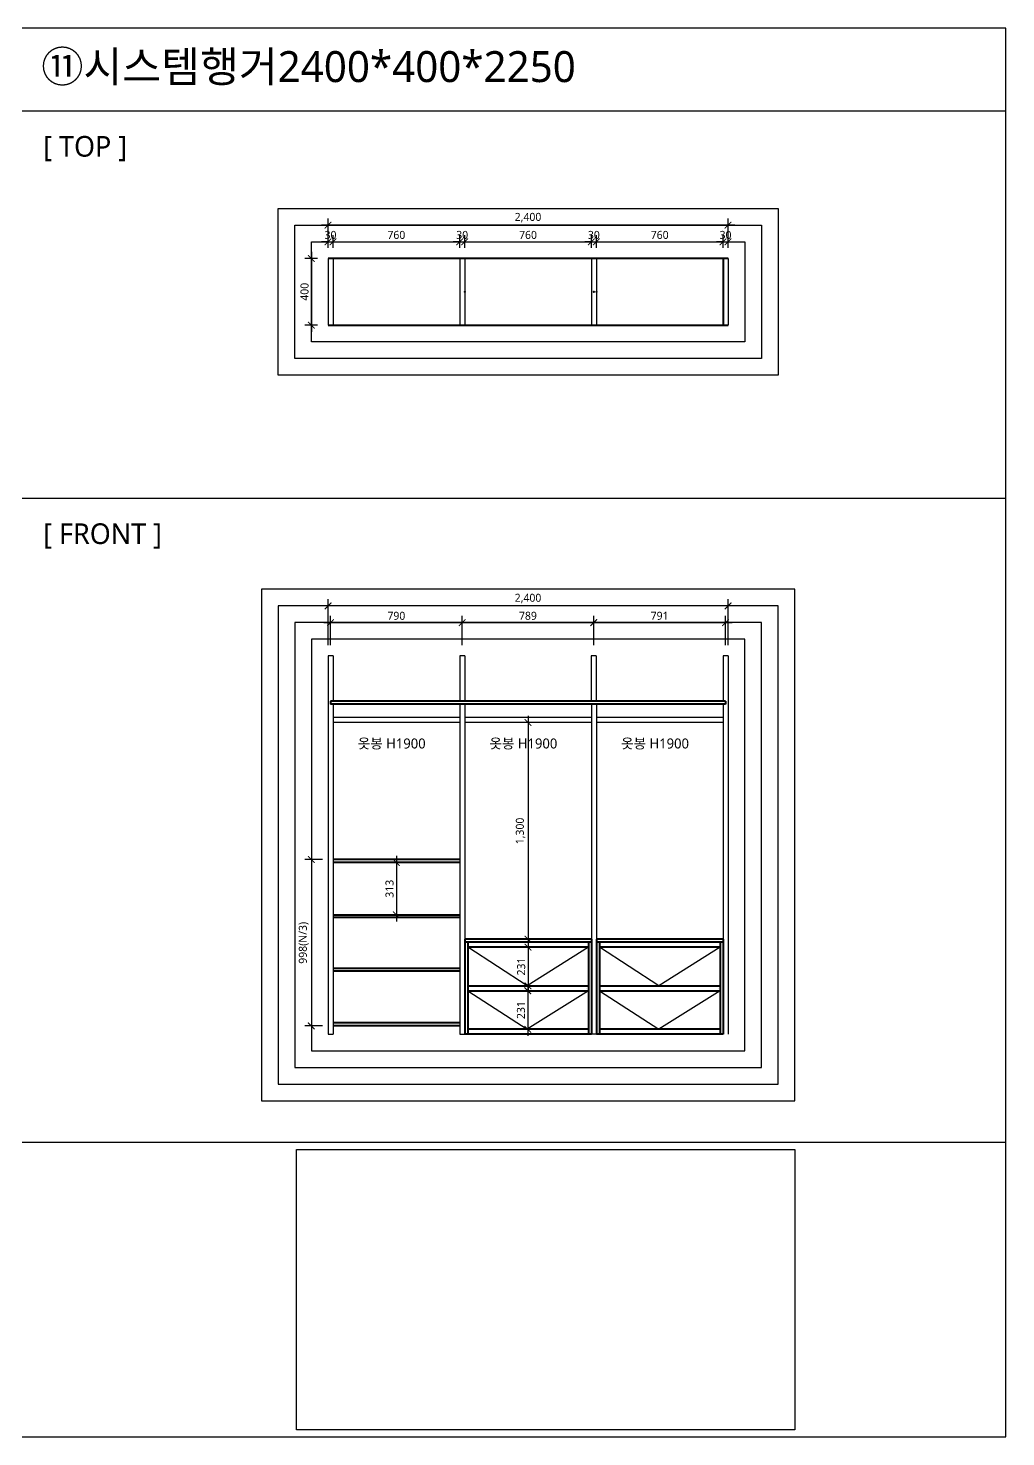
# Model space of a CAD drawing. Header units: millimetres. Extents: x 512 to 764439, y -71 to 559481.
# Drawn here: x 509083 to 514949, y 206194 to 214645 of the extents above; entities that cross this region are included whole.
import ezdxf
from ezdxf.enums import TextEntityAlignment as Align

# ---------------------------------------------------------------- set-up
doc = ezdxf.new("R2010")
doc.units = ezdxf.units.MM
doc.header["$LTSCALE"] = 50
doc.linetypes.add('CENTER', pattern=[50.8, 31.75, -6.35, 6.35, -6.35])
doc.linetypes.add('DASHDOT', pattern=[1, 0.5, -0.25, 0, -0.25])
for name, color, linetype in [('#CENTER', 1, 'CENTER'), ('#FUR_제작', 6, 'Continuous'), ('#TEXT', 7, 'Continuous'), ('_R_F_WIN', 4, 'Continuous')]:
    doc.layers.add(name, color=color, linetype=linetype)
doc.layers.add('#Fur', color=6, linetype='Continuous', lineweight=40)
doc.styles.add('CJ-TEXT', font='malgun.ttf')
doc.styles.add('맑은 고딕', font='malgun.ttf')
doc.styles.add('맑은고딕', font='malgun.ttf')
doc.dimstyles.new('DIM-120', dxfattribs={"dimscale": 120, "dimtxt": 0.6, "dimasz": 0.8, "dimexe": 0.8, "dimexo": 0.8, "dimgap": 0.2, "dimtad": 1, "dimdec": 0, "dimlunit": 6, "dimtxsty": '맑은고딕', "dimblk": 'ARCHTICK', "dimcen": 1, "dimdle": 0.8, "dimclrd": 5, "dimclre": 5, "dimclrt": 4, "dimadec": 0, "dimazin": 0, "dimtfac": 1, "dimtdec": 0, "dimtix": 1, "dimtmove": 2, "dimatfit": 3, "dimldrblk": 'ARCHTICK', "dimfxl": 1, "dimtolj": 1, "dimtzin": 0, "dimarcsym": 0})
picture_1 = doc.add_image_def('image15.png', size_in_pixel=(1920, 1080))

# ---------------------------------------------------------------- blocks, each defined once
blk = doc.blocks.new('_ArchTick')
at = {"color": 0, "linetype": 'ByBlock', "const_width": 0.15}
blk.add_lwpolyline([(-0.5, -0.5), (0.5, 0.5)], dxfattribs=at)
blk = doc.blocks.new('*D428')
at = {"color": 5, "lineweight": -2, "transparency": 16777216}
for p, q in [((510882.1, 213328), (510882.1, 213404)), ((510912.1, 213328), (510912.1, 213404)), ((510882.1, 213364), (510842.1, 213364)), ((510882.1, 213364), (510912.1, 213364)), ((510912.1, 213364), (510952.1, 213364))]:
    blk.add_line(p, q, dxfattribs=at)
at = {"layer": 'Defpoints', "color": 0, "transparency": 16777216}
for p in [(510912.1, 213364), (510882.1, 213264), (510912.1, 213264)]:
    blk.add_point(p, dxfattribs=at)
at = {"color": 5, "lineweight": -2, "transparency": 16777216, "xscale": 40, "yscale": 40, "zscale": 40}
blk.add_blockref('_ArchTick', (510882.1, 213364), dxfattribs=at)
at = {"color": 5, "lineweight": -2, "transparency": 16777216, "xscale": 40, "yscale": 40, "zscale": 40, "rotation": 180}
blk.add_blockref('_ArchTick', (510912.1, 213364), dxfattribs=at)
at = {"color": 4, "transparency": 16777216, "insert": (510897.1, 213404.8), "char_height": 48, "attachment_point": 5, "style": '맑은고딕'}
blk.add_mtext('\\A1;30', dxfattribs=at)
blk = doc.blocks.new('*D429')
at = {"color": 5, "lineweight": -2, "transparency": 16777216}
for p, q in [((510912.1, 213328), (510912.1, 213404)), ((511672.1, 213328), (511672.1, 213404)), ((510872.1, 213364), (511712.1, 213364))]:
    blk.add_line(p, q, dxfattribs=at)
at = {"layer": 'Defpoints', "color": 0, "transparency": 16777216}
for p in [(511672.1, 213364), (510912.1, 213264), (511672.1, 213264)]:
    blk.add_point(p, dxfattribs=at)
at = {"color": 5, "lineweight": -2, "transparency": 16777216, "xscale": 40, "yscale": 40, "zscale": 40, "rotation": 180}
blk.add_blockref('_ArchTick', (510912.1, 213364), dxfattribs=at)
at = {"color": 5, "lineweight": -2, "transparency": 16777216, "xscale": 40, "yscale": 40, "zscale": 40}
blk.add_blockref('_ArchTick', (511672.1, 213364), dxfattribs=at)
at = {"color": 4, "transparency": 16777216, "insert": (511292.1, 213404.8), "char_height": 48, "attachment_point": 5, "style": '맑은고딕'}
blk.add_mtext('\\A1;760', dxfattribs=at)
blk = doc.blocks.new('*D430')
at = {"color": 5, "lineweight": -2, "transparency": 16777216}
for p, q in [((511672.1, 213328), (511672.1, 213404)), ((511702.1, 213328), (511702.1, 213404)), ((511672.1, 213364), (511632.1, 213364)), ((511672.1, 213364), (511702.1, 213364)), ((511702.1, 213364), (511742.1, 213364))]:
    blk.add_line(p, q, dxfattribs=at)
at = {"layer": 'Defpoints', "color": 0, "transparency": 16777216}
for p in [(511702.1, 213364), (511672.1, 213264), (511702.1, 213264)]:
    blk.add_point(p, dxfattribs=at)
at = {"color": 5, "lineweight": -2, "transparency": 16777216, "xscale": 40, "yscale": 40, "zscale": 40}
blk.add_blockref('_ArchTick', (511672.1, 213364), dxfattribs=at)
at = {"color": 5, "lineweight": -2, "transparency": 16777216, "xscale": 40, "yscale": 40, "zscale": 40, "rotation": 180}
blk.add_blockref('_ArchTick', (511702.1, 213364), dxfattribs=at)
at = {"color": 4, "transparency": 16777216, "insert": (511687.1, 213404.8), "char_height": 48, "attachment_point": 5, "style": '맑은고딕'}
blk.add_mtext('\\A1;30', dxfattribs=at)
blk = doc.blocks.new('*D431')
at = {"color": 5, "lineweight": -2, "transparency": 16777216}
for p, q in [((511702.1, 213328), (511702.1, 213404)), ((512462.1, 213328), (512462.1, 213404)), ((511662.1, 213364), (512502.1, 213364))]:
    blk.add_line(p, q, dxfattribs=at)
at = {"layer": 'Defpoints', "color": 0, "transparency": 16777216}
for p in [(512462.1, 213364), (511702.1, 213264), (512462.1, 213264)]:
    blk.add_point(p, dxfattribs=at)
at = {"color": 5, "lineweight": -2, "transparency": 16777216, "xscale": 40, "yscale": 40, "zscale": 40, "rotation": 180}
blk.add_blockref('_ArchTick', (511702.1, 213364), dxfattribs=at)
at = {"color": 5, "lineweight": -2, "transparency": 16777216, "xscale": 40, "yscale": 40, "zscale": 40}
blk.add_blockref('_ArchTick', (512462.1, 213364), dxfattribs=at)
at = {"color": 4, "transparency": 16777216, "insert": (512082.1, 213404.8), "char_height": 48, "attachment_point": 5, "style": '맑은고딕'}
blk.add_mtext('\\A1;760', dxfattribs=at)
blk = doc.blocks.new('*D432')
at = {"color": 5, "lineweight": -2, "transparency": 16777216}
for p, q in [((512462.1, 213328), (512462.1, 213404)), ((512492.1, 213328), (512492.1, 213404)), ((512462.1, 213364), (512422.1, 213364)), ((512462.1, 213364), (512492.1, 213364)), ((512492.1, 213364), (512532.1, 213364))]:
    blk.add_line(p, q, dxfattribs=at)
at = {"layer": 'Defpoints', "color": 0, "transparency": 16777216}
for p in [(512492.1, 213364), (512462.1, 213264), (512492.1, 213264)]:
    blk.add_point(p, dxfattribs=at)
at = {"color": 5, "lineweight": -2, "transparency": 16777216, "xscale": 40, "yscale": 40, "zscale": 40}
blk.add_blockref('_ArchTick', (512462.1, 213364), dxfattribs=at)
at = {"color": 5, "lineweight": -2, "transparency": 16777216, "xscale": 40, "yscale": 40, "zscale": 40, "rotation": 180}
blk.add_blockref('_ArchTick', (512492.1, 213364), dxfattribs=at)
at = {"color": 4, "transparency": 16777216, "insert": (512477.1, 213404.8), "char_height": 48, "attachment_point": 5, "style": '맑은고딕'}
blk.add_mtext('\\A1;30', dxfattribs=at)
blk = doc.blocks.new('*D433')
at = {"color": 5, "lineweight": -2, "transparency": 16777216}
for p, q in [((512492.1, 213328), (512492.1, 213404)), ((513252.1, 213328), (513252.1, 213404)), ((512452.1, 213364), (513292.1, 213364))]:
    blk.add_line(p, q, dxfattribs=at)
at = {"layer": 'Defpoints', "color": 0, "transparency": 16777216}
for p in [(513252.1, 213364), (512492.1, 213264), (513252.1, 213264)]:
    blk.add_point(p, dxfattribs=at)
at = {"color": 5, "lineweight": -2, "transparency": 16777216, "xscale": 40, "yscale": 40, "zscale": 40, "rotation": 180}
blk.add_blockref('_ArchTick', (512492.1, 213364), dxfattribs=at)
at = {"color": 5, "lineweight": -2, "transparency": 16777216, "xscale": 40, "yscale": 40, "zscale": 40}
blk.add_blockref('_ArchTick', (513252.1, 213364), dxfattribs=at)
at = {"color": 4, "transparency": 16777216, "insert": (512872.1, 213404.8), "char_height": 48, "attachment_point": 5, "style": '맑은고딕'}
blk.add_mtext('\\A1;760', dxfattribs=at)
blk = doc.blocks.new('*D434')
at = {"color": 5, "lineweight": -2, "transparency": 16777216}
for p, q in [((513252.1, 213328), (513252.1, 213404)), ((513282.1, 213328), (513282.1, 213404)), ((513252.1, 213364), (513212.1, 213364)), ((513252.1, 213364), (513282.1, 213364)), ((513282.1, 213364), (513322.1, 213364))]:
    blk.add_line(p, q, dxfattribs=at)
at = {"layer": 'Defpoints', "color": 0, "transparency": 16777216}
for p in [(513282.1, 213364), (513252.1, 213264), (513282.1, 213264)]:
    blk.add_point(p, dxfattribs=at)
at = {"color": 5, "lineweight": -2, "transparency": 16777216, "xscale": 40, "yscale": 40, "zscale": 40}
blk.add_blockref('_ArchTick', (513252.1, 213364), dxfattribs=at)
at = {"color": 5, "lineweight": -2, "transparency": 16777216, "xscale": 40, "yscale": 40, "zscale": 40, "rotation": 180}
blk.add_blockref('_ArchTick', (513282.1, 213364), dxfattribs=at)
at = {"color": 4, "transparency": 16777216, "insert": (513267.1, 213404.8), "char_height": 48, "attachment_point": 5, "style": '맑은고딕'}
blk.add_mtext('\\A1;30', dxfattribs=at)
blk = doc.blocks.new('*D435')
at = {"color": 5, "lineweight": -2, "transparency": 16777216}
for p, q in [((510882.1, 213328), (510882.1, 213504)), ((513282.1, 213328), (513282.1, 213504)), ((513322.1, 213464), (510842.1, 213464))]:
    blk.add_line(p, q, dxfattribs=at)
at = {"layer": 'Defpoints', "color": 0, "transparency": 16777216}
for p in [(510882.1, 213464), (510882.1, 213264), (513282.1, 213264)]:
    blk.add_point(p, dxfattribs=at)
at = {"color": 5, "lineweight": -2, "transparency": 16777216, "xscale": 40, "yscale": 40, "zscale": 40, "rotation": 180}
blk.add_blockref('_ArchTick', (510882.1, 213464), dxfattribs=at)
at = {"color": 5, "lineweight": -2, "transparency": 16777216, "xscale": 40, "yscale": 40, "zscale": 40}
blk.add_blockref('_ArchTick', (513282.1, 213464), dxfattribs=at)
at = {"color": 4, "transparency": 16777216, "insert": (512082.1, 213508.8), "char_height": 48, "attachment_point": 5, "style": '맑은고딕'}
blk.add_mtext('\\A1;2,400', dxfattribs=at)
blk = doc.blocks.new('GFDG')
at = {"layer": '#CENTER', "linetype": 'DASHDOT', "ltscale": 30}
for p, q in [((363039.8, 12158.7), (363406.8, 11927.7)), ((363406.8, 11927.7), (363763.8, 12158.7)), ((363039.8, 11897.7), (363406.8, 11666.7)), ((363763.8, 11897.7), (363406.8, 11666.7))]:
    blk.add_line(p, q, dxfattribs=at)
at = {"layer": '#Fur', "ltscale": 2}
for p, q in [((363021.8, 12206.7), (363781.8, 12206.7)), ((363021.8, 12206.7), (363021.8, 11636.7)), ((363021.8, 12188.7), (363781.8, 12188.7)), ((363039.8, 12188.7), (363039.8, 11636.7)), ((363763.8, 12188.7), (363763.8, 11636.7)), ((363781.8, 12206.7), (363781.8, 11636.7)), ((363039.8, 12158.7), (363763.8, 12158.7)), ((363763.8, 11927.7), (363039.8, 11927.7)), ((363763.8, 11897.7), (363039.8, 11897.7)), ((363049.8, 11912.7), (363049.8, 11912.7)), ((363039.8, 11666.7), (363763.8, 11666.7)), ((363021.8, 11636.7), (363781.8, 11636.7))]:
    blk.add_line(p, q, dxfattribs=at)
blk = doc.blocks.new('*D437')
at = {"color": 5, "lineweight": -2, "transparency": 16777216}
for p, q in [((510897.1, 210943), (510897.1, 211119)), ((511687.1, 210943), (511687.1, 211119)), ((510857.1, 211079), (511727.1, 211079))]:
    blk.add_line(p, q, dxfattribs=at)
at = {"layer": 'Defpoints', "color": 0, "transparency": 16777216}
for p in [(511687.1, 211079), (510897.1, 210879), (511687.1, 210879)]:
    blk.add_point(p, dxfattribs=at)
at = {"color": 5, "lineweight": -2, "transparency": 16777216, "xscale": 40, "yscale": 40, "zscale": 40, "rotation": 180}
blk.add_blockref('_ArchTick', (510897.1, 211079), dxfattribs=at)
at = {"color": 5, "lineweight": -2, "transparency": 16777216, "xscale": 40, "yscale": 40, "zscale": 40}
blk.add_blockref('_ArchTick', (511687.1, 211079), dxfattribs=at)
at = {"color": 4, "transparency": 16777216, "insert": (511292.1, 211119.8), "char_height": 48, "attachment_point": 5, "style": '맑은고딕'}
blk.add_mtext('\\A1;790', dxfattribs=at)
blk = doc.blocks.new('*D438')
at = {"color": 5, "lineweight": -2, "transparency": 16777216}
for p, q in [((511687.1, 210943), (511687.1, 211119)), ((512476.1, 210943), (512476.1, 211119)), ((511647.1, 211079), (512516.1, 211079))]:
    blk.add_line(p, q, dxfattribs=at)
at = {"layer": 'Defpoints', "color": 0, "transparency": 16777216}
for p in [(512476.1, 211079), (511687.1, 210879), (512476.1, 210879)]:
    blk.add_point(p, dxfattribs=at)
at = {"color": 5, "lineweight": -2, "transparency": 16777216, "xscale": 40, "yscale": 40, "zscale": 40, "rotation": 180}
blk.add_blockref('_ArchTick', (511687.1, 211079), dxfattribs=at)
at = {"color": 5, "lineweight": -2, "transparency": 16777216, "xscale": 40, "yscale": 40, "zscale": 40}
blk.add_blockref('_ArchTick', (512476.1, 211079), dxfattribs=at)
at = {"color": 4, "transparency": 16777216, "insert": (512081.6, 211119.8), "char_height": 48, "attachment_point": 5, "style": '맑은고딕'}
blk.add_mtext('\\A1;789', dxfattribs=at)
blk = doc.blocks.new('*D439')
at = {"color": 5, "lineweight": -2, "transparency": 16777216}
for p, q in [((512476.1, 210943), (512476.1, 211119)), ((513267.1, 210943), (513267.1, 211119)), ((512436.1, 211079), (513307.1, 211079))]:
    blk.add_line(p, q, dxfattribs=at)
at = {"layer": 'Defpoints', "color": 0, "transparency": 16777216}
for p in [(513267.1, 211079), (512476.1, 210879), (513267.1, 210879)]:
    blk.add_point(p, dxfattribs=at)
at = {"color": 5, "lineweight": -2, "transparency": 16777216, "xscale": 40, "yscale": 40, "zscale": 40, "rotation": 180}
blk.add_blockref('_ArchTick', (512476.1, 211079), dxfattribs=at)
at = {"color": 5, "lineweight": -2, "transparency": 16777216, "xscale": 40, "yscale": 40, "zscale": 40}
blk.add_blockref('_ArchTick', (513267.1, 211079), dxfattribs=at)
at = {"color": 4, "transparency": 16777216, "insert": (512871.6, 211119.9), "char_height": 48, "attachment_point": 5, "style": '맑은고딕'}
blk.add_mtext('\\A1;791', dxfattribs=at)
blk = doc.blocks.new('*D440')
at = {"color": 5, "lineweight": -2, "transparency": 16777216}
for p, q in [((510882.1, 210943), (510882.1, 211219)), ((513282.1, 210943), (513282.1, 211219)), ((513322.1, 211179), (510842.1, 211179))]:
    blk.add_line(p, q, dxfattribs=at)
at = {"layer": 'Defpoints', "color": 0, "transparency": 16777216}
for p in [(510882.1, 211179), (510882.1, 210879), (513282.1, 210879)]:
    blk.add_point(p, dxfattribs=at)
at = {"color": 5, "lineweight": -2, "transparency": 16777216, "xscale": 40, "yscale": 40, "zscale": 40, "rotation": 180}
blk.add_blockref('_ArchTick', (510882.1, 211179), dxfattribs=at)
at = {"color": 5, "lineweight": -2, "transparency": 16777216, "xscale": 40, "yscale": 40, "zscale": 40}
blk.add_blockref('_ArchTick', (513282.1, 211179), dxfattribs=at)
at = {"color": 4, "transparency": 16777216, "insert": (512082.1, 211223.8), "char_height": 48, "attachment_point": 5, "style": '맑은고딕'}
blk.add_mtext('\\A1;2,400', dxfattribs=at)
blk = doc.blocks.new('*D441')
at = {"color": 5, "lineweight": -2, "transparency": 16777216}
for p, q in [((511292.1, 209679), (511292.1, 209285.8)), ((511356.1, 209639), (511332.1, 209639)), ((511356.1, 209325.8), (511332.1, 209325.8))]:
    blk.add_line(p, q, dxfattribs=at)
at = {"layer": 'Defpoints', "color": 0, "transparency": 16777216}
for p in [(511292.1, 209639), (511292.1, 209325.8), (511292.1, 209325.8)]:
    blk.add_point(p, dxfattribs=at)
at = {"color": 5, "lineweight": -2, "transparency": 16777216, "xscale": 40, "yscale": 40, "zscale": 40}
for p, rotation in [((511292.1, 209639), 90), ((511292.1, 209325.8), 270)]:
    blk.add_blockref('_ArchTick', p, dxfattribs=dict(at, rotation=rotation))
at = {"color": 4, "transparency": 16777216, "insert": (511251.2, 209482.4), "char_height": 48, "attachment_point": 5, "rotation": 90, "style": '맑은고딕'}
blk.add_mtext('\\A1;313', dxfattribs=at)
blk = doc.blocks.new('*D442')
at = {"color": 5, "lineweight": -2, "transparency": 16777216}
for p, q in [((512082.1, 210519), (512082.1, 209139)), ((512146.1, 210479), (512122.1, 210479)), ((512146.1, 209179), (512122.1, 209179))]:
    blk.add_line(p, q, dxfattribs=at)
at = {"layer": 'Defpoints', "color": 0, "transparency": 16777216}
for p in [(512082.1, 210479), (512082.1, 209179), (512082.1, 209179)]:
    blk.add_point(p, dxfattribs=at)
at = {"color": 5, "lineweight": -2, "transparency": 16777216, "xscale": 40, "yscale": 40, "zscale": 40}
for p, rotation in [((512082.1, 210479), 90), ((512082.1, 209179), 270)]:
    blk.add_blockref('_ArchTick', p, dxfattribs=dict(at, rotation=rotation))
at = {"color": 4, "transparency": 16777216, "insert": (512037.2, 209829), "char_height": 48, "attachment_point": 5, "rotation": 90, "style": '맑은고딕'}
blk.add_mtext('\\A1;1,300', dxfattribs=at)
blk = doc.blocks.new('*D443')
at = {"color": 5, "lineweight": -2, "transparency": 16777216}
for p, q in [((512082.1, 209171), (512082.1, 208860)), ((512146.1, 209131), (512122.1, 209131)), ((512146.1, 208900), (512122.1, 208900))]:
    blk.add_line(p, q, dxfattribs=at)
at = {"layer": 'Defpoints', "color": 0, "transparency": 16777216}
for p in [(512082.1, 209131), (512082.1, 208900), (512082.1, 208900)]:
    blk.add_point(p, dxfattribs=at)
at = {"color": 5, "lineweight": -2, "transparency": 16777216, "xscale": 40, "yscale": 40, "zscale": 40}
for p, rotation in [((512082.1, 209131), 90), ((512082.1, 208900), 270)]:
    blk.add_blockref('_ArchTick', p, dxfattribs=dict(at, rotation=rotation))
at = {"color": 4, "transparency": 16777216, "insert": (512041.2, 209015.5), "char_height": 48, "attachment_point": 5, "rotation": 90, "style": '맑은고딕'}
blk.add_mtext('\\A1;231', dxfattribs=at)
blk = doc.blocks.new('*D444')
at = {"color": 5, "lineweight": -2, "transparency": 16777216}
for p, q in [((512018.1, 208870), (512040.7, 208870)), ((512080.7, 208910), (512080.7, 208599)), ((512018.1, 208639), (512040.7, 208639))]:
    blk.add_line(p, q, dxfattribs=at)
at = {"layer": 'Defpoints', "color": 0, "transparency": 16777216}
for p in [(512082.1, 208870), (512080.7, 208639), (512082.1, 208639)]:
    blk.add_point(p, dxfattribs=at)
at = {"color": 5, "lineweight": -2, "transparency": 16777216, "xscale": 40, "yscale": 40, "zscale": 40}
for p, rotation in [((512080.7, 208870), 90), ((512080.7, 208639), 270)]:
    blk.add_blockref('_ArchTick', p, dxfattribs=dict(at, rotation=rotation))
at = {"color": 4, "transparency": 16777216, "insert": (512039.8, 208754.5), "char_height": 48, "attachment_point": 5, "rotation": 90, "style": '맑은고딕'}
blk.add_mtext('\\A1;231', dxfattribs=at)
blk = doc.blocks.new('*D445')
at = {"color": 5, "lineweight": -2, "transparency": 16777216}
for p, q in [((510782.1, 209697), (510782.1, 208619)), ((510848.1, 209657), (510742.1, 209657)), ((510848.1, 208659), (510742.1, 208659))]:
    blk.add_line(p, q, dxfattribs=at)
at = {"layer": 'Defpoints', "color": 0, "transparency": 16777216}
for p in [(510912.1, 209657), (510782.1, 208659), (510912.1, 208659)]:
    blk.add_point(p, dxfattribs=at)
at = {"color": 5, "lineweight": -2, "transparency": 16777216, "xscale": 40, "yscale": 40, "zscale": 40}
for p, rotation in [((510782.1, 209657), 90), ((510782.1, 208659), 270)]:
    blk.add_blockref('_ArchTick', p, dxfattribs=dict(at, rotation=rotation))
at = {"color": 4, "transparency": 16777216, "insert": (510736.3, 209158), "char_height": 48, "attachment_point": 5, "rotation": 90, "style": '맑은고딕'}
blk.add_mtext('\\A1;998(N/3)', dxfattribs=at)
blk = doc.blocks.new('*D477')
at = {"color": 5, "lineweight": -2, "transparency": 16777216}
for p, q in [((510818.1, 213264), (510742.1, 213264)), ((510782.1, 213304), (510782.1, 212824)), ((510818.1, 212864), (510742.1, 212864))]:
    blk.add_line(p, q, dxfattribs=at)
at = {"layer": 'Defpoints', "color": 0, "transparency": 16777216}
for p in [(510882.1, 213264), (510782.1, 212864), (510882.1, 212864)]:
    blk.add_point(p, dxfattribs=at)
at = {"color": 5, "lineweight": -2, "transparency": 16777216, "xscale": 40, "yscale": 40, "zscale": 40}
for p, rotation in [((510782.1, 213264), 90), ((510782.1, 212864), 270)]:
    blk.add_blockref('_ArchTick', p, dxfattribs=dict(at, rotation=rotation))
at = {"color": 4, "transparency": 16777216, "insert": (510741.3, 213064), "char_height": 48, "attachment_point": 5, "rotation": 90, "style": '맑은고딕'}
blk.add_mtext('\\A1;400', dxfattribs=at)

msp = doc.modelspace()

# ---------------------------------------------------------------- linework, layer by layer
at = {"layer": '#Fur', "ltscale": 2}
for p, q in [((513282.12071495, 213263.95493869), (510882.12071495, 213263.95493869)), ((513252.12071495, 213263.95493869), (513252.12071495, 212863.95493869)), ((510882.12071495, 212863.95493869), (513282.12071495, 212863.95493869)), ((513267.12071495, 210607.01654737), (510897.12071495, 210607.01654737)), ((510897.12071495, 210607.01654737), (510897.12071495, 210589.01654737)), ((513267.12071495, 210589.01654737), (510897.12071495, 210589.01654737)), ((512487.12071495, 210607.01654737), (511677.12071495, 210607.01654737)), ((513267.12071495, 210607.01654737), (513267.12071495, 210589.01654737)), ((511672.12071495, 209657.01654737), (510912.12071495, 209657.01654737)), ((511672.12071495, 209639.01654737), (510912.12071495, 209639.01654737)), ((510912.12071495, 209325.84410335), (511672.12071495, 209325.84410335)), ((510912.12071495, 209310.84410335), (511672.12071495, 209310.84410335)), ((510912.12071495, 209005.17165934), (511672.12071495, 209005.17165934)), ((510912.12071495, 208990.17165934), (511672.12071495, 208990.17165934)), ((511672.12071495, 208676.99921532), (510912.12071495, 208676.99921532)), ((511672.12071495, 208658.99921532), (510912.12071495, 208658.99921532))]:
    msp.add_line(p, q, dxfattribs=at)
at = {"layer": '#Fur'}
for p in [(511702.12071495, 213063.95493869), (512477.12071495, 213063.95493869), (512477.12071495, 213063.95493869), (512492.12071495, 213063.95493869)]:
    msp.add_point(p, dxfattribs=at)
at = {"layer": '#FUR_제작', "color": 4, "ltscale": 2}
for p, q in [((510882.12071495, 213263.95493869), (510882.12071495, 212863.95493869)), ((510882.12071495, 213263.95493869), (510912.12071495, 213263.95493869)), ((510912.12071495, 213263.95493869), (510912.12071495, 212863.95493869)), ((511672.12071495, 213263.95493869), (511672.12071495, 212863.95493869)), ((511672.12071495, 213263.95493869), (511702.12071495, 213263.95493869)), ((511702.12071495, 213263.95493869), (511702.12071495, 212863.95493869)), ((512462.12071495, 213263.95493869), (512462.12071495, 212863.95493869)), ((512462.12071495, 213263.95493869), (512492.12071495, 213263.95493869)), ((512492.12071495, 213263.95493869), (512492.12071495, 212863.95493869)), ((513252.12071495, 213263.95493869), (513252.12071495, 212863.95493869)), ((513252.12071495, 213263.95493869), (513282.12071495, 213263.95493869)), ((513282.12071495, 213263.95493869), (513282.12071495, 212863.95493869)), ((510882.12071495, 212863.95493869), (510912.12071495, 212863.95493869)), ((511672.12071495, 212863.95493869), (511702.12071495, 212863.95493869)), ((512462.12071495, 212863.95493869), (512492.12071495, 212863.95493869)), ((513252.12071495, 212863.95493869), (513282.12071495, 212863.95493869)), ((510882.12071495, 210879.01654737), (510882.12071495, 208609.01654737)), ((510912.12071495, 210879.01654737), (510882.12071495, 210879.01654737)), ((510912.12071495, 210879.01654737), (510912.12071495, 210607.01654737)), ((511672.12071495, 210879.01654737), (511672.12071495, 210607.01654737)), ((511702.12071495, 210879.01654737), (511672.12071495, 210879.01654737)), ((511702.12071495, 210879.01654737), (511702.12071495, 210607.01654737)), ((512461.12071495, 210879.01654737), (512461.12071495, 210607.01654737)), ((512491.12071495, 210879.01654737), (512461.12071495, 210879.01654737)), ((512491.12071495, 210879.01654737), (512491.12071495, 210607.01654737)), ((513252.12071495, 210879.01654737), (513252.12071495, 210607.01654737)), ((513282.12071495, 210879.01654737), (513252.12071495, 210879.01654737)), ((513282.12071495, 210879.01654737), (513282.12071495, 208609.01654737)), ((510912.12071495, 210589.01654737), (510912.12071495, 208609.01654737)), ((511672.12071495, 210589.01654737), (511672.12071495, 208609.01654737)), ((511702.12071495, 210589.01654737), (511702.12071495, 208609.01654737)), ((512462.12071495, 210589.01654737), (512462.12071495, 208609.01654737)), ((512492.12071495, 210589.01654737), (512492.12071495, 208609.01654737)), ((513252.12071495, 210589.01654737), (513252.12071495, 208609.01654737)), ((510882.12071495, 208609.01654737), (510912.12071495, 208609.01654737)), ((511672.59237261, 208609.01654737), (511702.12071495, 208609.01654737)), ((512492.12071495, 208609.01654737), (512462.12071495, 208609.01654737))]:
    msp.add_line(p, q, dxfattribs=at)
at = {"layer": '#FUR_제작', "color": 252, "ltscale": 2}
for p, q in [((511672.12071495, 210509.01654737), (510912.12071495, 210509.01654737)), ((511672.12071495, 210479.01654737), (510912.12071495, 210479.01654737)), ((512462.12071495, 210509.01654737), (511702.12071495, 210509.01654737)), ((512462.12071495, 210479.01654737), (511702.12071495, 210479.01654737)), ((513252.12071495, 210509.01654737), (512492.12071495, 210509.01654737)), ((513252.12071495, 210479.01654737), (512492.12071495, 210479.01654737))]:
    msp.add_line(p, q, dxfattribs=at)
for p, q in [((503043.18642943, 214150.22946514), (514948.85637255, 214150.22946514)), ((503043.18642943, 207961.34993897), (514948.85637255, 207961.34993897))]:
    msp.add_line(p, q)
msp.add_lwpolyline([(514948.85637255, 214645.47923629), (503043.18642943, 214645.47923629), (503043.18642943, 206194.05890884), (514948.85637255, 206194.05890884)], close=True)
msp.add_lwpolyline([(503043.18642943, 211826.14814763), (514948.85637255, 211826.14814763)])
at = {"layer": 'Defpoints', "color": 253, "true_color": 0x9898cc}
for points in [[(510582.12071495, 213563.95493869), (513582.12071495, 213563.95493869), (513582.12071495, 212563.95493869), (510582.12071495, 212563.95493869)], [(510682.12071495, 213463.95493869), (513482.12071495, 213463.95493869), (513482.12071495, 212663.95493869), (510682.12071495, 212663.95493869)], [(510782.12071495, 213363.95493869), (513382.12071495, 213363.95493869), (513382.12071495, 212763.95493869), (510782.12071495, 212763.95493869)], [(513682.12071495, 211279.01654737), (510482.12071495, 211279.01654737), (510482.12071495, 208209.01654737), (513682.12071495, 208209.01654737)], [(513582.12071495, 211179.01654737), (510582.12071495, 211179.01654737), (510582.12071495, 208309.01654737), (513582.12071495, 208309.01654737)], [(513482.12071495, 211079.01654737), (510682.12071495, 211079.01654737), (510682.12071495, 208409.01654737), (513482.12071495, 208409.01654737)], [(513382.12071495, 210979.01654737), (510782.12071495, 210979.01654737), (510782.12071495, 208509.01654737), (513382.12071495, 208509.01654737)]]:
    msp.add_lwpolyline(points, close=True, dxfattribs=at)

# ---------------------------------------------------------------- block references
at = {"layer": '#Fur', "xscale": -1}
for p in [(875483.87290563, 196972.33226715), (876273.87290563, 196972.33226715)]:
    msp.add_blockref('GFDG', p, dxfattribs=at)

# ---------------------------------------------------------------- texts
at = {"layer": '#TEXT', "color": 7, "style": 'CJ-TEXT'}
for p in [(511060.25645241, 210353.86684696), (511850.25645241, 210353.86684696), (512640.25645241, 210353.86684696)]:
    msp.add_text('옷봉 H1900', height=60, dxfattribs=at).set_placement(p, align=Align.MIDDLE_LEFT)
at = {"layer": '_R_F_WIN', "color": 7, "style": '맑은 고딕'}
for s, height, p in [('⑪시스템행거2400*400*2250 ', 185.7186641824, (509161.63280815, 214322.02505027)), ('[ TOP ]', 123.812442788, (509173.72034113, 213874.67628476)), ('[ FRONT ]', 123.812442788, (509173.72034113, 211550.59496725))]:
    msp.add_text(s, height=height, dxfattribs=at).set_placement(p)

# ---------------------------------------------------------------- dimensions: what is measured, and where the dimension line sits
for base, p1, p2, picture, middle in [((510882.12071495, 213463.95493869), (513282.12071495, 213263.95493869), (510882.12071495, 213263.95493869), '*D435', (512082.12071495, 213508.78102565)), ((510912.12071495, 213363.95493869), (510882.12071495, 213263.95493869), (510912.12071495, 213263.95493869), '*D428', (510897.12071495, 213404.75385174)), ((511672.12071495, 213363.95493869), (510912.12071495, 213263.95493869), (511672.12071495, 213263.95493869), '*D429', (511292.12071495, 213404.75385174)), ((511702.12071495, 213363.95493869), (511672.12071495, 213263.95493869), (511702.12071495, 213263.95493869), '*D430', (511687.12071495, 213404.75385174)), ((512462.12071495, 213363.95493869), (511702.12071495, 213263.95493869), (512462.12071495, 213263.95493869), '*D431', (512082.12071495, 213404.75385174)), ((512492.12071495, 213363.95493869), (512462.12071495, 213263.95493869), (512492.12071495, 213263.95493869), '*D432', (512477.12071495, 213404.75385174)), ((513252.12071495, 213363.95493869), (512492.12071495, 213263.95493869), (513252.12071495, 213263.95493869), '*D433', (512872.12071495, 213404.75385174)), ((513282.12071495, 213363.95493869), (513252.12071495, 213263.95493869), (513282.12071495, 213263.95493869), '*D434', (513267.12071495, 213404.75385174)), ((510882.12071495, 211179.01654737), (513282.12071495, 210879.01654737), (510882.12071495, 210879.01654737), '*D440', (512082.12071495, 211223.84263432)), ((511687.12071495, 211079.01654737), (510897.12071495, 210879.01654737), (511687.12071495, 210879.01654737), '*D437', (511292.12071495, 211119.81546041)), ((512476.12071495, 211079.01654737), (511687.12071495, 210879.01654737), (512476.12071495, 210879.01654737), '*D438', (512081.62071495, 211119.81546041)), ((513267.12071495, 211079.01654737), (512476.12071495, 210879.01654737), (513267.12071495, 210879.01654737), '*D439', (512871.62071495, 211119.94589519))]:
    dim = msp.add_linear_dim(base=base, p1=p1, p2=p2, dimstyle='DIM-120', override={"dimscale": 80, "dimasz": 0.5, "dimexe": 0.5, "dimdle": 0.5})
    dim.commit()
    dim.dimension.update_dxf_attribs({"geometry": picture, "text_midpoint": middle})
for base, p1, p2, picture, middle in [((510782.12071495, 212863.95493869), (510882.12071495, 213263.95493869), (510882.12071495, 212863.95493869), '*D477', (510741.3218019, 213063.95493869)), ((512082.12071495, 209179.01654737), (512082.12071495, 210479.01654737), (512082.12071495, 209179.01654737), '*D442', (512037.16419321, 209829.01654737)), ((511292.12071495, 209325.84410335), (511292.12071495, 209639.01654737), (511292.12071495, 209325.84410335), '*D441', (511251.19136712, 209482.43032536)), ((512082.12071495, 208900.01654737), (512082.12071495, 209131.01654737), (512082.12071495, 208900.01654737), '*D443', (512041.19136712, 209015.51654737)), ((512080.70191676, 208639.01654737), (512082.12071495, 208870.01654737), (512082.12071495, 208639.01654737), '*D444', (512039.77256893, 208754.51654737))]:
    dim = msp.add_linear_dim(base=base, p1=p1, p2=p2, angle=90, dimstyle='DIM-120', override={"dimscale": 80, "dimasz": 0.5, "dimexe": 0.5, "dimdle": 0.5})
    dim.commit()
    dim.dimension.update_dxf_attribs({"geometry": picture, "text_midpoint": middle})
dim = msp.add_linear_dim(base=(510782.12071495, 208658.99921532), p1=(510912.12071495, 209657.01654737), p2=(510912.12071495, 208658.99921532), angle=90, text='<>(N/3)', dimstyle='DIM-120', override={"dimscale": 80, "dimasz": 0.5, "dimexe": 0.5, "dimdle": 0.5})
dim.commit()
dim.dimension.update_dxf_attribs({"geometry": '*D445', "text_midpoint": (510736.28375843, 209158.00788134)})

# ---------------------------------------------------------------- pictures from other files: only their frames are drawn
image = msp.add_image(picture_1, insert=(510693.53145581, 206236.46821698), size_in_units=(2989.22439822, 1681.438724), rotation=0)
image.dxf.flags = 7

doc.saveas('drawing.dxf')
